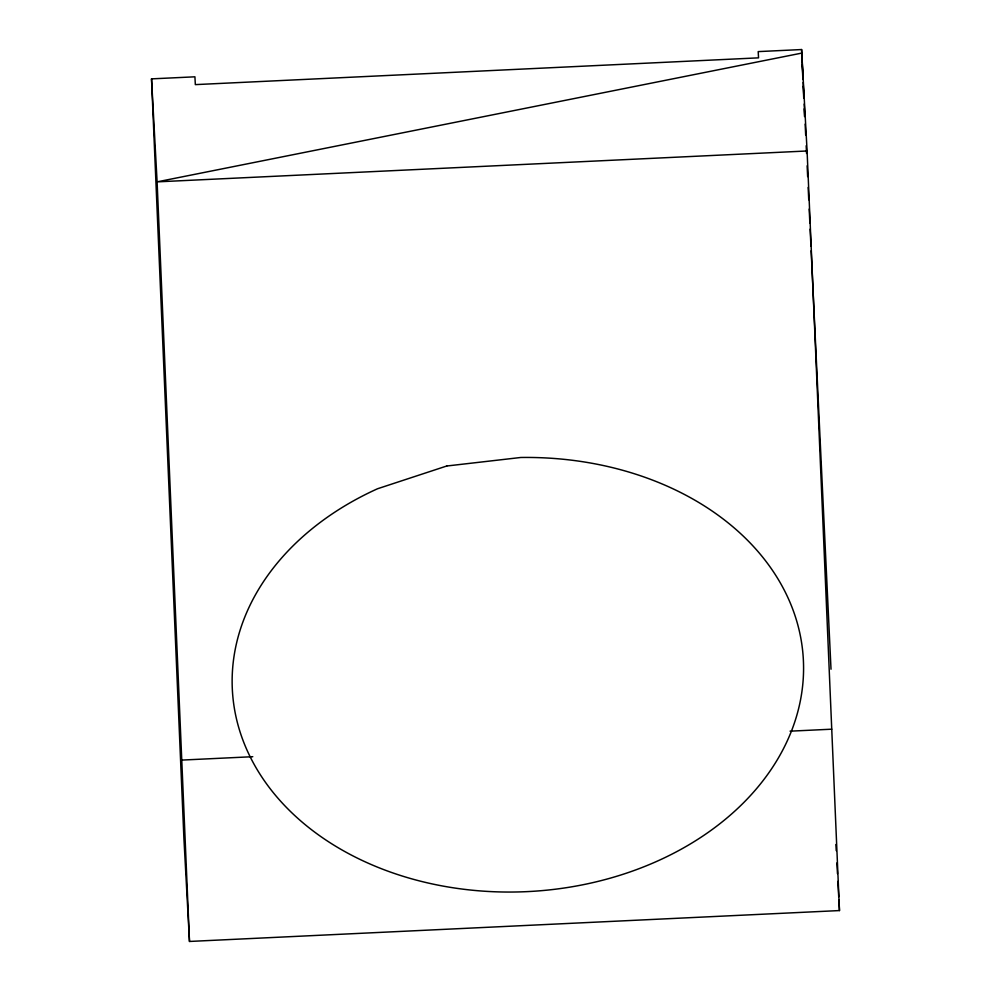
<?xml version="1.0" encoding="UTF-8"?>
<svg xmlns="http://www.w3.org/2000/svg" width="991" height="991" viewBox="0 0 991 991"><rect width="100%" height="100%" fill="white"/><g stroke="black" fill="none" stroke-linecap="round" stroke-linejoin="round"><path stroke-width="1.49" d="M151.524 78.871L194.917 76.815L195.338 84.619L758.549 57.85L758.202 51.606L801.595 49.55L807.083 150.979L839.476 910.568L189.492 941.45L183.917 838.46L151.524 78.871L157.098 181.861L189.492 941.45M807.083 150.979L157.098 181.861L801.781 53.093L803.032 79.342M181.762 760.085L252.779 756.703M790.05 731.172L831.746 729.19M803.206 86.242L803.738 98.01M835.896 844.493L836.231 850.637M836.899 862.926L837.482 873.69M837.89 881.371L838.72 896.731M838.894 899.803L839.476 910.568M803.181 82.426L803.912 97.874M804.209 104.043L804.791 116.405M805.15 124.123L805.671 134.925M806.178 145.739L806.55 153.456M807.132 165.819L807.653 176.621M808.16 187.435L808.743 199.786M809.189 209.051L809.845 222.95M810.143 229.132L810.948 246.115M811.158 250.748L831.015 669.235M801.595 49.55L802.103 61.529M802.227 64.526L802.871 79.503M804.197 108.824L804.519 116.542M446.743 466.005L377.546 488.749A285.891 217.066 -3.1 0 0 331.96 843.948A285.891 217.066 -3.1 0 0 785.318 745.009A285.891 217.066 -3.1 0 0 520.795 457.483L446.743 466.005"/></g></svg>
